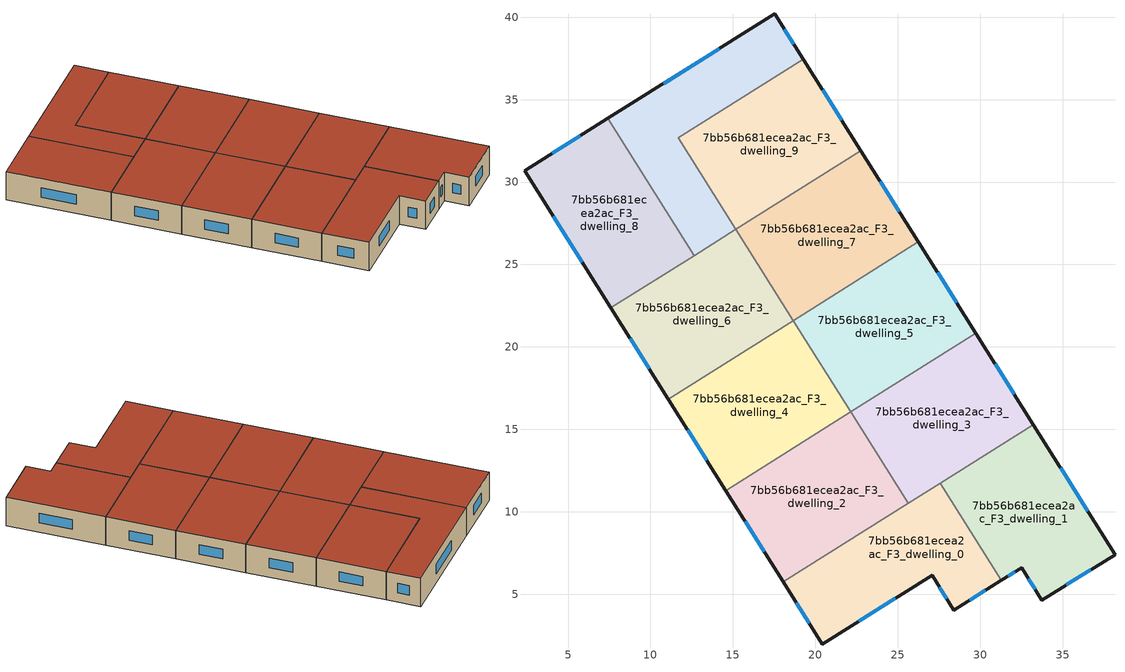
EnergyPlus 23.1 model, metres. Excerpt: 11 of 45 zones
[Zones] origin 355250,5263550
7bb56b681ecea2ac_F3_dwelling_0
 floor to 7bb56b681ecea2ac_F2_dwelling_0 (EU_floor_Construction): 27.58,11.73 31.28,5.84 28.4,4.03 27.08,6.13 20.43,1.97 18.06,5.74 z9
 wall outside (EU_wall_Construction): 18.06,5.74 20.43,1.97 27.08,6.13 28.4,4.03 31.28,5.84 z9:12
 wall to 7bb56b681ecea2ac_F3_dwelling_1 (EU_wall_Construction): 31.28,5.84 27.58,11.73 z9:12
 wall to 7bb56b681ecea2ac_F3_dwelling_2 (EU_wall_Construction): 25.64,10.51 18.06,5.74 z9:12
 wall to 7bb56b681ecea2ac_F3_dwelling_3 (EU_wall_Construction): 27.58,11.73 25.64,10.51 z9:12
 window (EU_Window_Construction): 22.65,3.36 24.86,4.75 / 18.85,4.49 19.64,3.23 / 29.36,4.63 30.32,5.24 / 27.52,5.43 27.96,4.73 z10:11
 roof outside (EU_roof_Construction): 28.4,4.03 31.28,5.84 27.58,11.73 18.06,5.74 20.43,1.97 27.08,6.13 z12
7bb56b681ecea2ac_F3_dwelling_1
 floor to 7bb56b681ecea2ac_F2_dwelling_1 (EU_floor_Construction): 33.22,15.28 38.18,7.41 33.74,4.64 32.51,6.6 31.28,5.84 27.58,11.73 z9
 wall outside (EU_wall_Construction): 31.28,5.84 32.51,6.6 33.74,4.64 38.18,7.41 33.22,15.28 z9:12
 wall to 7bb56b681ecea2ac_F3_dwelling_3 (EU_wall_Construction): 33.22,15.28 27.58,11.73 z9:12
 window (EU_Window_Construction): 36.53,10.03 34.87,12.66 / 35.22,5.56 36.7,6.48 / 32.92,5.95 33.33,5.29 / 31.69,6.09 32.1,6.35 z10:11
 roof outside (EU_roof_Construction): 38.18,7.41 33.22,15.28 27.58,11.73 31.28,5.84 32.51,6.6 33.74,4.64 z12
7bb56b681ecea2ac_F3_dwelling_10
 floor to 7bb56b681ecea2ac_F2_dwelling_10 (EU_floor_Construction): 17.55,40.2 19.28,37.45 11.7,32.68 15.18,27.14 12.65,25.54 7.41,33.86 z9
 wall outside (EU_wall_Construction): 19.28,37.45 17.55,40.2 7.41,33.86 z9:12
 wall to 7bb56b681ecea2ac_F3_dwelling_9 (EU_wall_Construction): 15.18,27.14 11.7,32.68 19.28,37.45 z9:12
 wall to 7bb56b681ecea2ac_F3_dwelling_8 (EU_wall_Construction): 7.41,33.86 12.65,25.54 z9:12
 wall to 7bb56b681ecea2ac_F3_dwelling_6 (EU_wall_Construction): 12.65,25.54 15.18,27.14 z9:12
 window (EU_Window_Construction): 14.17,38.09 10.79,35.97 / 18.7,38.36 18.12,39.28 z10:11
 roof outside (EU_roof_Construction): 15.18,27.14 11.7,32.68 19.28,37.45 17.55,40.2 7.41,33.86 12.65,25.54 z12
7bb56b681ecea2ac_F3_dwelling_2
 floor to 7bb56b681ecea2ac_F2_dwelling_2 (EU_floor_Construction): 22.15,16.05 25.64,10.51 18.06,5.74 14.57,11.28 z9
 wall outside (EU_wall_Construction): 14.57,11.28 18.06,5.74 z9:12
 wall to 7bb56b681ecea2ac_F3_dwelling_4 (EU_wall_Construction): 22.15,16.05 14.57,11.28 z9:12
 wall to 7bb56b681ecea2ac_F3_dwelling_3 (EU_wall_Construction): 25.64,10.51 22.15,16.05 z9:12
 window (EU_Window_Construction): 15.73,9.44 16.9,7.59 z10:11
 roof outside (EU_roof_Construction): 25.64,10.51 22.15,16.05 14.57,11.28 18.06,5.74 z12
7bb56b681ecea2ac_F3_dwelling_3
 floor to 7bb56b681ecea2ac_F2_dwelling_3 (EU_floor_Construction): 29.74,20.82 33.22,15.28 25.64,10.51 22.15,16.05 z9
 wall outside (EU_wall_Construction): 33.22,15.28 29.74,20.82 z9:12
 wall to 7bb56b681ecea2ac_F3_dwelling_5 (EU_wall_Construction): 29.74,20.82 22.15,16.05 z9:12
 window (EU_Window_Construction): 32.06,17.13 30.9,18.98 z10:11
 roof outside (EU_roof_Construction): 33.22,15.28 29.74,20.82 22.15,16.05 25.64,10.51 z12
7bb56b681ecea2ac_F3_dwelling_4
 floor to 7bb56b681ecea2ac_F2_dwelling_4 (EU_floor_Construction): 18.67,21.59 22.15,16.05 14.57,11.28 11.09,16.83 z9
 wall outside (EU_wall_Construction): 11.09,16.83 14.57,11.28 z9:12
 wall to 7bb56b681ecea2ac_F3_dwelling_6 (EU_wall_Construction): 18.67,21.59 11.09,16.83 z9:12
 wall to 7bb56b681ecea2ac_F3_dwelling_5 (EU_wall_Construction): 22.15,16.05 18.67,21.59 z9:12
 window (EU_Window_Construction): 12.25,14.98 13.41,13.13 z10:11
 roof outside (EU_roof_Construction): 22.15,16.05 18.67,21.59 11.09,16.83 14.57,11.28 z12
7bb56b681ecea2ac_F3_dwelling_5
 floor to 7bb56b681ecea2ac_F2_dwelling_5 (EU_floor_Construction): 26.25,26.37 29.74,20.82 22.15,16.05 18.67,21.59 z9
 wall outside (EU_wall_Construction): 29.74,20.82 26.25,26.37 z9:12
 wall to 7bb56b681ecea2ac_F3_dwelling_7 (EU_wall_Construction): 26.25,26.37 18.67,21.59 z9:12
 window (EU_Window_Construction): 28.57,22.67 27.41,24.52 z10:11
 roof outside (EU_roof_Construction): 29.74,20.82 26.25,26.37 18.67,21.59 22.15,16.05 z12
7bb56b681ecea2ac_F3_dwelling_6
 floor to 7bb56b681ecea2ac_F2_dwelling_6 (EU_floor_Construction): 15.18,27.14 18.67,21.59 11.09,16.83 7.6,22.37 z9
 wall outside (EU_wall_Construction): 7.6,22.37 11.09,16.83 z9:12
 wall to 7bb56b681ecea2ac_F3_dwelling_7 (EU_wall_Construction): 18.67,21.59 15.18,27.14 z9:12
 wall to 7bb56b681ecea2ac_F3_dwelling_8 (EU_wall_Construction): 12.65,25.54 7.6,22.37 z9:12
 window (EU_Window_Construction): 8.76,20.52 9.92,18.67 z10:11
 roof outside (EU_roof_Construction): 18.67,21.59 15.18,27.14 7.6,22.37 11.09,16.83 z12
7bb56b681ecea2ac_F3_dwelling_7
 floor to 7bb56b681ecea2ac_F2_dwelling_7 (EU_floor_Construction): 22.76,31.91 26.25,26.37 18.67,21.59 15.18,27.14 z9
 wall outside (EU_wall_Construction): 26.25,26.37 22.76,31.91 z9:12
 wall to 7bb56b681ecea2ac_F3_dwelling_9 (EU_wall_Construction): 22.76,31.91 15.18,27.14 z9:12
 window (EU_Window_Construction): 25.09,28.21 23.93,30.06 z10:11
 roof outside (EU_roof_Construction): 26.25,26.37 22.76,31.91 15.18,27.14 18.67,21.59 z12
7bb56b681ecea2ac_F3_dwelling_8
 floor to 7bb56b681ecea2ac_F2_dwelling_8 (EU_floor_Construction): 7.41,33.86 12.65,25.54 7.6,22.37 2.36,30.7 z9
 wall outside (EU_wall_Construction): 7.41,33.86 2.36,30.7 7.6,22.37 z9:12
 window (EU_Window_Construction): 5.73,32.81 4.04,31.75 / 4.1,27.92 5.85,25.14 z10:11
 roof outside (EU_roof_Construction): 12.65,25.54 7.41,33.86 2.36,30.7 7.6,22.37 z12
7bb56b681ecea2ac_F3_dwelling_9
 floor to 7bb56b681ecea2ac_F2_dwelling_9 (EU_floor_Construction): 19.28,37.45 22.76,31.91 15.18,27.14 11.7,32.68 z9
 wall outside (EU_wall_Construction): 22.76,31.91 19.28,37.45 z9:12
 window (EU_Window_Construction): 21.6,33.75 20.44,35.6 z10:11
 roof outside (EU_roof_Construction): 22.76,31.91 19.28,37.45 11.7,32.68 15.18,27.14 z12
[Building]
EU S2 Campaign: North Axis=0; Terrain=City; Solar Distribution=FullExterior
[Site:Location]
Budapest.Ferenc.Liszt.Intl.AP: Latitude=47.437; Longitude=19.256; Time Zone=1; Elevation=185
[SizingPeriod:WeatherFileDays]
AnnualSizingPeriod: Begin Month=1; Begin Day of Month=1; End Month=12; End Day of Month=31; Day of Week for Start Day=Monday; Use Weather File Daylight Saving Period=No; Use Weather File Rain and Snow Indicators=No
[MATERIAL]
EU_InternalMass_Material: Roughness=MediumRough; Thickness=0.1; Conductivity=1; Density=1800; Specific Heat=900; Thermal Absorptance=0.9; Solar Absorptance=0.7; Visible Absorptance=0.7
[MATERIAL:NOMASS] Roughness=MediumRough; Thermal Absorptance=0.9; Solar Absorptance=0.7; Visible Absorptance=0.7
Name | Thermal Resistance
EU_wall_NoMass | 0.893917
EU_roof_NoMass | 1.41085
EU_floor_NoMass | 0.993241
[WINDOWMATERIAL:SIMPLEGLAZINGSYSTEM]
EU_Window_SimpleGlazing: UFactor=3.26652; Solar Heat Gain Coefficient=0.75; Visible Transmittance=0.75
[CONSTRUCTION]
EU_wall_Construction: EU_wall_NoMass
EU_roof_Construction: EU_roof_NoMass
EU_floor_Construction: EU_floor_NoMass
EU_Window_Construction: EU_Window_SimpleGlazing
EU_InternalMass_Construction: EU_InternalMass_Material
[ZONE] Type=1; Multiplier=1; Ceiling Height=autocalculate; Floor Area=autocalculate; Part of Total Floor Area=Yes
Name | Volume
7bb56b681ecea2ac_F3_dwelling_0; 7bb56b681ecea2ac_F3_dwelling_1 | 175.93
7bb56b681ecea2ac_F3_dwelling_10 | 175.921
7bb56b681ecea2ac_F3_dwelling_2 | 175.941
7bb56b681ecea2ac_F3_dwelling_3; 7bb56b681ecea2ac_F3_dwelling_5; 7bb56b681ecea2ac_F3_dwelling_9 | 175.958
7bb56b681ecea2ac_F3_dwelling_4 | 175.942
7bb56b681ecea2ac_F3_dwelling_6 | 175.919
7bb56b681ecea2ac_F3_dwelling_7 | 175.936
7bb56b681ecea2ac_F3_dwelling_8 | 175.938
[INTERNALMASS] Construction=EU_InternalMass_Construction
Name | Zone or ZoneList | Surface Area
7bb56b681ecea2ac_F3_dwelling_0_EU_InternalMass | 7bb56b681ecea2ac_F3_dwelling_0 | 58.6428
7bb56b681ecea2ac_F3_dwelling_1_EU_InternalMass | 7bb56b681ecea2ac_F3_dwelling_1 | 58.6434
7bb56b681ecea2ac_F3_dwelling_2_EU_InternalMass | 7bb56b681ecea2ac_F3_dwelling_2 | 58.6473
7bb56b681ecea2ac_F3_dwelling_3_EU_InternalMass | 7bb56b681ecea2ac_F3_dwelling_3 | 58.6528
7bb56b681ecea2ac_F3_dwelling_4_EU_InternalMass | 7bb56b681ecea2ac_F3_dwelling_4 | 58.6487
7bb56b681ecea2ac_F3_dwelling_5_EU_InternalMass | 7bb56b681ecea2ac_F3_dwelling_5 | 58.6514
7bb56b681ecea2ac_F3_dwelling_6_EU_InternalMass | 7bb56b681ecea2ac_F3_dwelling_6 | 58.6406
7bb56b681ecea2ac_F3_dwelling_7_EU_InternalMass | 7bb56b681ecea2ac_F3_dwelling_7 | 58.6444
7bb56b681ecea2ac_F3_dwelling_8_EU_InternalMass | 7bb56b681ecea2ac_F3_dwelling_8 | 58.6476
7bb56b681ecea2ac_F3_dwelling_9_EU_InternalMass | 7bb56b681ecea2ac_F3_dwelling_9 | 58.6542
7bb56b681ecea2ac_F3_dwelling_10_EU_InternalMass | 7bb56b681ecea2ac_F3_dwelling_10 | 58.6403
[OTHEREQUIPMENT] Fuel Type=Electricity; Design Level Calculation Method=Watts/Area; Power per Zone Floor Area=1; Fraction Latent=0; Fraction Radiant=0; Fraction Lost=0; Carbon Dioxide Generation Rate=0; EndUse Subcategory=EU_Step8_InternalGains
Name | Zone or ZoneList or Space or SpaceList | Schedule
EU_Step8_InternalGain_7bb56b681ecea2ac_F3_dwelling_0_f000 | 7bb56b681ecea2ac_F3_dwelling_0 | EU_Step8_GainSchedule_7bb56b681ecea2ac_F3_dwelling_0_f000
EU_Step8_InternalGain_7bb56b681ecea2ac_F3_dwelling_1_f000 | 7bb56b681ecea2ac_F3_dwelling_1 | EU_Step8_GainSchedule_7bb56b681ecea2ac_F3_dwelling_1_f000
EU_Step8_InternalGain_7bb56b681ecea2ac_F3_dwelling_2_f000 | 7bb56b681ecea2ac_F3_dwelling_2 | EU_Step8_GainSchedule_7bb56b681ecea2ac_F3_dwelling_2_f000
EU_Step8_InternalGain_7bb56b681ecea2ac_F3_dwelling_3_f000 | 7bb56b681ecea2ac_F3_dwelling_3 | EU_Step8_GainSchedule_7bb56b681ecea2ac_F3_dwelling_3_f000
EU_Step8_InternalGain_7bb56b681ecea2ac_F3_dwelling_4_f000 | 7bb56b681ecea2ac_F3_dwelling_4 | EU_Step8_GainSchedule_7bb56b681ecea2ac_F3_dwelling_4_f000
EU_Step8_InternalGain_7bb56b681ecea2ac_F3_dwelling_5_f000 | 7bb56b681ecea2ac_F3_dwelling_5 | EU_Step8_GainSchedule_7bb56b681ecea2ac_F3_dwelling_5_f000
EU_Step8_InternalGain_7bb56b681ecea2ac_F3_dwelling_6_f000 | 7bb56b681ecea2ac_F3_dwelling_6 | EU_Step8_GainSchedule_7bb56b681ecea2ac_F3_dwelling_6_f000
EU_Step8_InternalGain_7bb56b681ecea2ac_F3_dwelling_7_f000 | 7bb56b681ecea2ac_F3_dwelling_7 | EU_Step8_GainSchedule_7bb56b681ecea2ac_F3_dwelling_7_f000
EU_Step8_InternalGain_7bb56b681ecea2ac_F3_dwelling_8_f000 | 7bb56b681ecea2ac_F3_dwelling_8 | EU_Step8_GainSchedule_7bb56b681ecea2ac_F3_dwelling_8_f000
EU_Step8_InternalGain_7bb56b681ecea2ac_F3_dwelling_9_f000 | 7bb56b681ecea2ac_F3_dwelling_9 | EU_Step8_GainSchedule_7bb56b681ecea2ac_F3_dwelling_9_f000
EU_Step8_InternalGain_7bb56b681ecea2ac_F3_dwelling_10_f000 | 7bb56b681ecea2ac_F3_dwelling_10 | EU_Step8_GainSchedule_7bb56b681ecea2ac_F3_dwelling_10_f000
[ZONEVENTILATION:DESIGNFLOWRATE] Schedule=EU_AlwaysOn; Design Flow Rate Calculation Method=AirChanges/Hour; Air Changes per Hour=0.71595; Ventilation Type=Natural; Fan Pressure Rise=0; Fan Total Efficiency=1; Constant Term Coefficient=1; Temperature Term Coefficient=0; Velocity Term Coefficient=0; Velocity Squared Term Coefficient=0; Minimum Indoor Temperature=-100; Maximum Indoor Temperature=100; Delta Temperature=-100; Minimum Outdoor Temperature=-100; Maximum Outdoor Temperature=100; Maximum Wind Speed=40
Name | Zone or ZoneList or Space or SpaceList
EU_ConstantAir_7bb56b681ecea2ac_F3_dwelling_0 | 7bb56b681ecea2ac_F3_dwelling_0
EU_ConstantAir_7bb56b681ecea2ac_F3_dwelling_1 | 7bb56b681ecea2ac_F3_dwelling_1
EU_ConstantAir_7bb56b681ecea2ac_F3_dwelling_2 | 7bb56b681ecea2ac_F3_dwelling_2
EU_ConstantAir_7bb56b681ecea2ac_F3_dwelling_3 | 7bb56b681ecea2ac_F3_dwelling_3
EU_ConstantAir_7bb56b681ecea2ac_F3_dwelling_4 | 7bb56b681ecea2ac_F3_dwelling_4
EU_ConstantAir_7bb56b681ecea2ac_F3_dwelling_5 | 7bb56b681ecea2ac_F3_dwelling_5
EU_ConstantAir_7bb56b681ecea2ac_F3_dwelling_6 | 7bb56b681ecea2ac_F3_dwelling_6
EU_ConstantAir_7bb56b681ecea2ac_F3_dwelling_7 | 7bb56b681ecea2ac_F3_dwelling_7
EU_ConstantAir_7bb56b681ecea2ac_F3_dwelling_8 | 7bb56b681ecea2ac_F3_dwelling_8
EU_ConstantAir_7bb56b681ecea2ac_F3_dwelling_9 | 7bb56b681ecea2ac_F3_dwelling_9
EU_ConstantAir_7bb56b681ecea2ac_F3_dwelling_10 | 7bb56b681ecea2ac_F3_dwelling_10
[HVACTEMPLATE:THERMOSTAT] Constant Heating Setpoint=20; Constant Cooling Setpoint=50
EU_HeatOnly_7bb56b681ecea2ac_F0_dwelling_0; EU_HeatOnly_7bb56b681ecea2ac_F0_dwelling_1; EU_HeatOnly_7bb56b681ecea2ac_F0_dwelling_2; EU_HeatOnly_7bb56b681ecea2ac_F0_dwelling_3; EU_HeatOnly_7bb56b681ecea2ac_F0_dwelling_4; EU_HeatOnly_7bb56b681ecea2ac_F0_dwelling_5; EU_HeatOnly_7bb56b681ecea2ac_F0_dwelling_6; EU_HeatOnly_7bb56b681ecea2ac_F0_dwelling_7; EU_HeatOnly_7bb56b681ecea2ac_F0_dwelling_8; EU_HeatOnly_7bb56b681ecea2ac_F0_dwelling_9; EU_HeatOnly_7bb56b681ecea2ac_F0_dwelling_10; EU_HeatOnly_7bb56b681ecea2ac_F0_dwelling_11; EU_HeatOnly_7bb56b681ecea2ac_F1_dwelling_0; EU_HeatOnly_7bb56b681ecea2ac_F1_dwelling_1; EU_HeatOnly_7bb56b681ecea2ac_F1_dwelling_2; EU_HeatOnly_7bb56b681ecea2ac_F1_dwelling_3; EU_HeatOnly_7bb56b681ecea2ac_F1_dwelling_4; EU_HeatOnly_7bb56b681ecea2ac_F1_dwelling_5; EU_HeatOnly_7bb56b681ecea2ac_F1_dwelling_6; EU_HeatOnly_7bb56b681ecea2ac_F1_dwelling_7; EU_HeatOnly_7bb56b681ecea2ac_F1_dwelling_8; EU_HeatOnly_7bb56b681ecea2ac_F1_dwelling_9; EU_HeatOnly_7bb56b681ecea2ac_F1_dwelling_10; EU_HeatOnly_7bb56b681ecea2ac_F2_dwelling_0; EU_HeatOnly_7bb56b681ecea2ac_F2_dwelling_1; EU_HeatOnly_7bb56b681ecea2ac_F2_dwelling_2; EU_HeatOnly_7bb56b681ecea2ac_F2_dwelling_3; EU_HeatOnly_7bb56b681ecea2ac_F2_dwelling_4; EU_HeatOnly_7bb56b681ecea2ac_F2_dwelling_5; EU_HeatOnly_7bb56b681ecea2ac_F2_dwelling_6; EU_HeatOnly_7bb56b681ecea2ac_F2_dwelling_7; EU_HeatOnly_7bb56b681ecea2ac_F2_dwelling_8; EU_HeatOnly_7bb56b681ecea2ac_F2_dwelling_9; EU_HeatOnly_7bb56b681ecea2ac_F2_dwelling_10; EU_HeatOnly_7bb56b681ecea2ac_F3_dwelling_0; EU_HeatOnly_7bb56b681ecea2ac_F3_dwelling_1; EU_HeatOnly_7bb56b681ecea2ac_F3_dwelling_2; EU_HeatOnly_7bb56b681ecea2ac_F3_dwelling_3; EU_HeatOnly_7bb56b681ecea2ac_F3_dwelling_4; EU_HeatOnly_7bb56b681ecea2ac_F3_dwelling_5; EU_HeatOnly_7bb56b681ecea2ac_F3_dwelling_6; EU_HeatOnly_7bb56b681ecea2ac_F3_dwelling_7; EU_HeatOnly_7bb56b681ecea2ac_F3_dwelling_8; EU_HeatOnly_7bb56b681ecea2ac_F3_dwelling_9; EU_HeatOnly_7bb56b681ecea2ac_F3_dwelling_10
[HVACTEMPLATE:ZONE:IDEALLOADSAIRSYSTEM] System Availability Schedule=EU_AlwaysOn; Maximum Heating Supply Air Temperature=50; Minimum Cooling Supply Air Temperature=13; Maximum Heating Supply Air Humidity Ratio=0.0156; Minimum Cooling Supply Air Humidity Ratio=0.0077; Heating Limit=NoLimit; Cooling Limit=NoLimit; Heating Availability Schedule=EU_AlwaysOn; Cooling Availability Schedule=EU_CoolingOff; Dehumidification Control Type=ConstantSensibleHeatRatio; Cooling Sensible Heat Ratio=0.7; Dehumidification Setpoint=60; Humidification Control Type=None; Humidification Setpoint=30; Outdoor Air Method=None; Outdoor Air Flow Rate per Person=0.00944; Outdoor Air Flow Rate per Zone Floor Area=0; Outdoor Air Flow Rate per Zone=0; Demand Controlled Ventilation Type=None; Outdoor Air Economizer Type=NoEconomizer; Heat Recovery Type=None; Sensible Heat Recovery Effectiveness=0.7; Latent Heat Recovery Effectiveness=0.65
Name | Template Thermostat
7bb56b681ecea2ac_F3_dwelling_0 | EU_HeatOnly_7bb56b681ecea2ac_F3_dwelling_0
7bb56b681ecea2ac_F3_dwelling_1 | EU_HeatOnly_7bb56b681ecea2ac_F3_dwelling_1
7bb56b681ecea2ac_F3_dwelling_2 | EU_HeatOnly_7bb56b681ecea2ac_F3_dwelling_2
7bb56b681ecea2ac_F3_dwelling_3 | EU_HeatOnly_7bb56b681ecea2ac_F3_dwelling_3
7bb56b681ecea2ac_F3_dwelling_4 | EU_HeatOnly_7bb56b681ecea2ac_F3_dwelling_4
7bb56b681ecea2ac_F3_dwelling_5 | EU_HeatOnly_7bb56b681ecea2ac_F3_dwelling_5
7bb56b681ecea2ac_F3_dwelling_6 | EU_HeatOnly_7bb56b681ecea2ac_F3_dwelling_6
7bb56b681ecea2ac_F3_dwelling_7 | EU_HeatOnly_7bb56b681ecea2ac_F3_dwelling_7
7bb56b681ecea2ac_F3_dwelling_8 | EU_HeatOnly_7bb56b681ecea2ac_F3_dwelling_8
7bb56b681ecea2ac_F3_dwelling_9 | EU_HeatOnly_7bb56b681ecea2ac_F3_dwelling_9
7bb56b681ecea2ac_F3_dwelling_10 | EU_HeatOnly_7bb56b681ecea2ac_F3_dwelling_10
[SIZING:ZONE] Zone Cooling Design Supply Air Temperature Input Method=SupplyAirTemperature; Zone Cooling Design Supply Air Temperature=13; Zone Heating Design Supply Air Temperature Input Method=SupplyAirTemperature; Zone Heating Design Supply Air Temperature=50; Zone Cooling Design Supply Air Humidity Ratio=0.008; Zone Heating Design Supply Air Humidity Ratio=0.008; Cooling Design Air Flow Method=DesignDay; Cooling Design Air Flow Rate=0; Cooling Minimum Air Flow per Zone Floor Area=0.000762; Cooling Minimum Air Flow=0; Cooling Minimum Air Flow Fraction=0.2; Heating Design Air Flow Method=DesignDay; Heating Design Air Flow Rate=0; Heating Maximum Air Flow per Zone Floor Area=0.002032; Heating Maximum Air Flow=0.141576; Heating Maximum Air Flow Fraction=0.3; Account for Dedicated Outdoor Air System=No; Dedicated Outdoor Air System Control Strategy=NeutralSupplyAir; Dedicated Outdoor Air Low Setpoint Temperature for Design=autosize; Dedicated Outdoor Air High Setpoint Temperature for Design=autosize; Zone Load Sizing Method=Sensible Load Only No Latent Load; Zone Latent Cooling Design Supply Air Humidity Ratio Input Method=HumidityRatioDifference; Zone Cooling Design Supply Air Humidity Ratio Difference=0.005; Zone Latent Heating Design Supply Air Humidity Ratio Input Method=HumidityRatioDifference; Zone Humidification Design Supply Air Humidity Ratio Difference=0.005
7bb56b681ecea2ac_F3_dwelling_0; 7bb56b681ecea2ac_F3_dwelling_1; 7bb56b681ecea2ac_F3_dwelling_2; 7bb56b681ecea2ac_F3_dwelling_3; 7bb56b681ecea2ac_F3_dwelling_4; 7bb56b681ecea2ac_F3_dwelling_5; 7bb56b681ecea2ac_F3_dwelling_6; 7bb56b681ecea2ac_F3_dwelling_7; 7bb56b681ecea2ac_F3_dwelling_8; 7bb56b681ecea2ac_F3_dwelling_9; 7bb56b681ecea2ac_F3_dwelling_10
[SCHEDULE:CONSTANT]
Name | Hourly Value
EU_AlwaysOn | 1
EU_CoolingOff | 0
[SCHEDULE:FILE] Column Number=1; Rows to Skip at Top=0; Number of Hours of Data=8760; Column Separator=Comma; Interpolate to Timestep=No; Minutes per Item=60; Adjust Schedule for Daylight Savings=Yes
Name | File
EU_Step8_GainSchedule_7bb56b681ecea2ac_F3_dwelling_0_f000 | ../../schedules/7bb56b681ecea2ac/7bb56b681ecea2ac_F3_dwelling_0_f000_gain.csv
EU_Step8_GainSchedule_7bb56b681ecea2ac_F3_dwelling_1_f000 | ../../schedules/7bb56b681ecea2ac/7bb56b681ecea2ac_F3_dwelling_1_f000_gain.csv
EU_Step8_GainSchedule_7bb56b681ecea2ac_F3_dwelling_2_f000 | ../../schedules/7bb56b681ecea2ac/7bb56b681ecea2ac_F3_dwelling_2_f000_gain.csv
EU_Step8_GainSchedule_7bb56b681ecea2ac_F3_dwelling_3_f000 | ../../schedules/7bb56b681ecea2ac/7bb56b681ecea2ac_F3_dwelling_3_f000_gain.csv
EU_Step8_GainSchedule_7bb56b681ecea2ac_F3_dwelling_4_f000 | ../../schedules/7bb56b681ecea2ac/7bb56b681ecea2ac_F3_dwelling_4_f000_gain.csv
EU_Step8_GainSchedule_7bb56b681ecea2ac_F3_dwelling_5_f000 | ../../schedules/7bb56b681ecea2ac/7bb56b681ecea2ac_F3_dwelling_5_f000_gain.csv
EU_Step8_GainSchedule_7bb56b681ecea2ac_F3_dwelling_6_f000 | ../../schedules/7bb56b681ecea2ac/7bb56b681ecea2ac_F3_dwelling_6_f000_gain.csv
EU_Step8_GainSchedule_7bb56b681ecea2ac_F3_dwelling_7_f000 | ../../schedules/7bb56b681ecea2ac/7bb56b681ecea2ac_F3_dwelling_7_f000_gain.csv
EU_Step8_GainSchedule_7bb56b681ecea2ac_F3_dwelling_8_f000 | ../../schedules/7bb56b681ecea2ac/7bb56b681ecea2ac_F3_dwelling_8_f000_gain.csv
EU_Step8_GainSchedule_7bb56b681ecea2ac_F3_dwelling_9_f000 | ../../schedules/7bb56b681ecea2ac/7bb56b681ecea2ac_F3_dwelling_9_f000_gain.csv
EU_Step8_GainSchedule_7bb56b681ecea2ac_F3_dwelling_10_f000 | ../../schedules/7bb56b681ecea2ac/7bb56b681ecea2ac_F3_dwelling_10_f000_gain.csv
